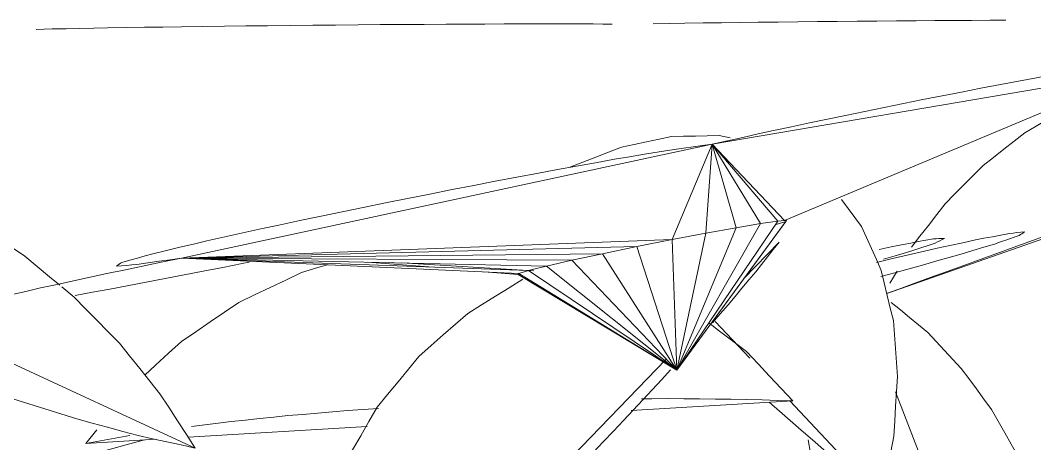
# Model space of a CAD drawing. Header units: metres. Extents: x 13.9 to 26.7, y -0.2 to 3.2.
# Drawn here: x 20.7112 to 20.7731, y 2.5164 to 2.5423 of the extents above; entities that cross this region are included whole.
import ezdxf

# ---------------------------------------------------------------- set-up
doc = ezdxf.new("R2010")
doc.units = ezdxf.units.M
doc.layers.add('Importações nas famílias', color=10, linetype='Continuous', lineweight=5)
doc.layers.add('Vegetação', color=7, linetype='Continuous', lineweight=5)

# ---------------------------------------------------------------- blocks, each defined once
blk = doc.blocks.new('Planta_pergolado_12200 - plantas pergolado_skp_Component_12-V3850-Corte 1')
at = {"layer": 'Importações nas famílias'}
for p, q in [((20.797542, 2.537349), (20.794613, 2.536318)), ((20.79745, 2.537331), (20.797542, 2.537349)), ((20.785953, 2.533269), (20.78488, 2.532891)), ((20.77586, 2.529715), (20.764078, 2.525567)), ((20.764713, 2.526945), (20.764271, 2.526212))]:
    blk.add_line(p, q, dxfattribs=at)
at = {"layer": 'Importações nas famílias', "flags": 128}
for points in [[(20.790992, 2.539278), (20.790169, 2.539368), (20.789346, 2.539458), (20.788523, 2.539548)], [(20.794285, 2.538511), (20.793462, 2.538703), (20.792639, 2.538894), (20.791815, 2.539086), (20.790992, 2.539278)], [(20.797542, 2.537349), (20.796727, 2.53764), (20.795913, 2.53793), (20.795099, 2.538221), (20.794285, 2.538511)], [(20.776729, 2.537649), (20.775997, 2.537335), (20.775264, 2.537022)], [(20.796199, 2.53698), (20.796443, 2.537054), (20.796687, 2.537128), (20.796931, 2.537202), (20.797175, 2.537276)], [(20.797175, 2.537276), (20.797267, 2.537294), (20.797358, 2.537312)], [(20.775264, 2.537022), (20.774576, 2.536614), (20.773888, 2.536205), (20.773199, 2.535797), (20.772511, 2.535389)], [(20.794636, 2.536468), (20.795027, 2.536596), (20.795417, 2.536724), (20.795808, 2.536852), (20.796199, 2.53698)], [(20.772511, 2.535389), (20.771874, 2.53489), (20.771237, 2.534391), (20.770601, 2.533893), (20.769964, 2.533394)], [(20.769964, 2.533394), (20.769386, 2.53281), (20.768807, 2.532227), (20.768229, 2.531643), (20.767651, 2.531059)], [(20.767651, 2.531059), (20.767138, 2.530397), (20.766625, 2.529735), (20.766111, 2.529073), (20.765598, 2.528411)], [(20.771809, 2.528392), (20.772813, 2.528755), (20.773816, 2.529118), (20.77482, 2.529481), (20.775824, 2.529844)], [(20.767778, 2.526926), (20.768786, 2.527292), (20.769794, 2.527659), (20.770801, 2.528025), (20.771809, 2.528392)], [(20.764077, 2.52557), (20.764816, 2.525841), (20.765804, 2.526202), (20.766791, 2.526564), (20.767778, 2.526926)]]:
    blk.add_lwpolyline(points, dxfattribs=at)
blk = doc.blocks.new('Planta_pergolado_12200 - plantas pergolado_skp_Component_12-V3853-Corte 1')
at = {"layer": 'Importações nas famílias'}
for p, q in [((20.769484, 2.506927), (20.764624, 2.519569)), ((20.774775, 2.508324), (20.774567, 2.509209)), ((20.772438, 2.499242), (20.769593, 2.506644)), ((20.775401, 2.50567), (20.775192, 2.506555)), ((20.766955, 2.499449), (20.767636, 2.498624)), ((20.772677, 2.49308), (20.773475, 2.492389))]:
    blk.add_line(p, q, dxfattribs=at)
at = {"layer": 'Importações nas famílias', "flags": 128}
for points in [[(20.76659, 2.523189), (20.766032, 2.523647), (20.765474, 2.524106), (20.764916, 2.524565), (20.764358, 2.525024)], [(20.768638, 2.520997), (20.768126, 2.521545), (20.767614, 2.522093), (20.767102, 2.522641), (20.76659, 2.523189)], [(20.770479, 2.518474), (20.770019, 2.519105), (20.769558, 2.519736), (20.769098, 2.520366), (20.768638, 2.520997)], [(20.772092, 2.515647), (20.771689, 2.516353), (20.771285, 2.51706), (20.770882, 2.517767), (20.770479, 2.518474)], [(20.759285, 2.516626), (20.759435, 2.515813), (20.759585, 2.515), (20.759735, 2.514187), (20.759885, 2.513373)], [(20.77346, 2.512547), (20.773118, 2.513322), (20.772776, 2.514097), (20.772434, 2.514872), (20.772092, 2.515647)], [(20.759885, 2.513373), (20.760159, 2.512517), (20.760434, 2.511661), (20.760709, 2.510804), (20.760983, 2.509948)], [(20.774567, 2.509209), (20.77429, 2.510043), (20.774013, 2.510878), (20.773736, 2.511712), (20.77346, 2.512547)], [(20.760983, 2.509948), (20.761376, 2.509069), (20.761769, 2.508189), (20.762161, 2.50731), (20.762554, 2.506431)], [(20.762554, 2.506431), (20.763055, 2.505549), (20.763557, 2.504667), (20.764059, 2.503785), (20.76456, 2.502903)], [(20.775953, 2.501969), (20.775815, 2.502895), (20.775677, 2.50382), (20.775539, 2.504745), (20.775401, 2.50567)], [(20.76456, 2.502903), (20.765159, 2.50204), (20.765757, 2.501176), (20.766356, 2.500313), (20.766955, 2.499449)], [(20.776077, 2.500174), (20.776019, 2.501014), (20.775953, 2.501969)], [(20.771179, 2.494615), (20.771928, 2.493848), (20.772677, 2.49308)]]:
    blk.add_lwpolyline(points, dxfattribs=at)
blk = doc.blocks.new('Planta_pergolado_12200 - plantas pergolado_skp_Component_17-V3854-Corte 1')
at = {"layer": 'Importações nas famílias'}
for p, q in [((20.763727, 2.526608), (20.764485, 2.526812)), ((20.718756, 2.516619), (20.704618, 2.5128))]:
    blk.add_line(p, q, dxfattribs=at)
at = {"layer": 'Importações nas famílias', "flags": 128}
for points in [[(20.771578, 2.529247), (20.771058, 2.529146), (20.770537, 2.529046), (20.770017, 2.528946), (20.769496, 2.528846)], [(20.770659, 2.528594), (20.771039, 2.528725), (20.771419, 2.528855), (20.771799, 2.528986), (20.77218, 2.529116)], [(20.772493, 2.529339), (20.772264, 2.529316), (20.772036, 2.529293), (20.771807, 2.52927), (20.771578, 2.529247)], [(20.77218, 2.529116), (20.772258, 2.529172), (20.772336, 2.529227), (20.772415, 2.529283), (20.772493, 2.529339)], [(20.765081, 2.528574), (20.764352, 2.528417), (20.763623, 2.52826)], [(20.766938, 2.528914), (20.766474, 2.528829), (20.766009, 2.528744), (20.765545, 2.528659), (20.765081, 2.528574)], [(20.765298, 2.528081), (20.765736, 2.528225), (20.766174, 2.52837), (20.766612, 2.528515), (20.76705, 2.528659)], [(20.769496, 2.528846), (20.76872, 2.528676), (20.767943, 2.528505), (20.767167, 2.528335), (20.76639, 2.528164)], [(20.76761, 2.528943), (20.767442, 2.528936), (20.767274, 2.528929), (20.767106, 2.528922), (20.766938, 2.528914)], [(20.76705, 2.528659), (20.76719, 2.52873), (20.76733, 2.528801), (20.76747, 2.528872), (20.76761, 2.528943)], [(20.768034, 2.527808), (20.76869, 2.528005), (20.769346, 2.528201), (20.770003, 2.528398), (20.770659, 2.528594)], [(20.76639, 2.528164), (20.765411, 2.527935), (20.764431, 2.527706), (20.763451, 2.527477)], [(20.763885, 2.527664), (20.764591, 2.527873), (20.765298, 2.528081)], [(20.764485, 2.526812), (20.765372, 2.527061), (20.766259, 2.52731), (20.767147, 2.527559), (20.768034, 2.527808)]]:
    blk.add_lwpolyline(points, dxfattribs=at)
blk = doc.blocks.new('Planta_pergolado_12200 - plantas pergolado_skp_Component_16-V3855-Corte 1')
for name in ['Planta_pergolado_12200 - plantas pergolado_skp_Component_12-V3850-Corte 1', 'Planta_pergolado_12200 - plantas pergolado_skp_Component_17-V3854-Corte 1', 'Planta_pergolado_12200 - plantas pergolado_skp_Component_12-V3853-Corte 1']:
    blk.add_blockref(name, (0, 0))
blk = doc.blocks.new('Planta_pergolado_12200 - plantas pergolado_skp_-V3878-Corte 1')
blk.add_blockref('Planta_pergolado_12200 - plantas pergolado_skp_Component_16-V3855-Corte 1', (0, 0))
blk = doc.blocks.new('Planta_pergolado_12200 - plantas pergolado_skp_-V4052-Corte 1')
blk.add_blockref('Planta_pergolado_12200 - plantas pergolado_skp_-V3878-Corte 1', (0, 0))
blk = doc.blocks.new('Planta_pergolado_12200 - plantas pergolado_skp_Component_17-V4178-Corte 1')
at = {"layer": 'Importações nas famílias'}
blk.add_line((20.771356, 2.542276), (20.770389, 2.542273), dxfattribs=at)
at = {"layer": 'Importações nas famílias', "flags": 128}
for points in [[(20.751747, 2.542097), (20.750784, 2.542082), (20.749822, 2.542067)], [(20.756237, 2.542155), (20.755114, 2.542141), (20.753992, 2.542126), (20.75287, 2.542112), (20.751747, 2.542097)], [(20.761059, 2.542206), (20.759854, 2.542193), (20.758648, 2.54218), (20.757442, 2.542168), (20.756237, 2.542155)], [(20.765886, 2.542246), (20.76468, 2.542236), (20.763473, 2.542226), (20.762266, 2.542216), (20.761059, 2.542206)], [(20.770389, 2.542273), (20.769263, 2.542266), (20.768138, 2.542259), (20.767012, 2.542252), (20.765886, 2.542246)], [(20.713111, 2.541743), (20.712619, 2.541728), (20.712126, 2.541713)], [(20.716496, 2.541811), (20.715649, 2.541794), (20.714803, 2.541777), (20.713957, 2.54176), (20.713111, 2.541743)], [(20.721007, 2.54188), (20.719879, 2.541863), (20.718751, 2.541846), (20.717624, 2.541828), (20.716496, 2.541811)], [(20.72626, 2.541944), (20.724947, 2.541928), (20.723634, 2.541912), (20.722321, 2.541896), (20.721007, 2.54188)], [(20.731806, 2.541998), (20.730419, 2.541984), (20.729033, 2.541971), (20.727647, 2.541957), (20.72626, 2.541944)], [(20.737169, 2.542036), (20.735829, 2.542026), (20.734488, 2.542017), (20.733147, 2.542007), (20.731806, 2.541998)], [(20.741894, 2.542056), (20.740713, 2.542051), (20.739532, 2.542046), (20.738351, 2.542041), (20.737169, 2.542036)], [(20.745574, 2.542057), (20.744654, 2.542057), (20.743734, 2.542057), (20.742814, 2.542056), (20.741894, 2.542056)], [(20.747316, 2.542042), (20.746735, 2.542047), (20.746155, 2.542052), (20.745574, 2.542057)]]:
    blk.add_lwpolyline(points, dxfattribs=at)
blk = doc.blocks.new('Planta_pergolado_12200 - plantas pergolado_skp_Component_16-V4179-Corte 1')
blk.add_blockref('Planta_pergolado_12200 - plantas pergolado_skp_Component_17-V4178-Corte 1', (0, 0))
blk = doc.blocks.new('Planta_pergolado_12200 - plantas pergolado_skp_-V4199-Corte 1')
blk.add_blockref('Planta_pergolado_12200 - plantas pergolado_skp_Component_16-V4179-Corte 1', (0, 0))
blk = doc.blocks.new('Planta_pergolado_12200 - plantas pergolado_skp_Component_12-V1674-Corte 1')
at = {"layer": 'Importações nas famílias'}
for p, q in [((17.147788, 2.580082), (17.188118, 2.596223)), ((17.155658, 2.58891), (17.156446, 2.589496))]:
    blk.add_line(p, q, dxfattribs=at)
at = {"layer": 'Importações nas famílias', "flags": 128}
for points in [[(17.173085, 2.596968), (17.174033, 2.597076), (17.174981, 2.597185), (17.175929, 2.597293), (17.176877, 2.597402)], [(17.176877, 2.597402), (17.177826, 2.597407), (17.178775, 2.597412), (17.179725, 2.597417), (17.180674, 2.597422)], [(17.180674, 2.597422), (17.181615, 2.597323), (17.182555, 2.597225), (17.183495, 2.597126), (17.184435, 2.597027)], [(17.169341, 2.596124), (17.170277, 2.596335), (17.171213, 2.596546), (17.172149, 2.596757), (17.173085, 2.596968)], [(17.184435, 2.597027), (17.185356, 2.596826), (17.186277, 2.596625), (17.187198, 2.596424), (17.188118, 2.596223)], [(17.165687, 2.594881), (17.1666, 2.595192), (17.167514, 2.595503), (17.168427, 2.595814), (17.169341, 2.596124)], [(17.188118, 2.596223), (17.187708, 2.595852), (17.187298, 2.595482), (17.186887, 2.595111), (17.186477, 2.59474)], [(17.162162, 2.593251), (17.163043, 2.593659), (17.163924, 2.594066), (17.164805, 2.594474), (17.165687, 2.594881)], [(17.186477, 2.59474), (17.185928, 2.594345), (17.18538, 2.59395), (17.184832, 2.593554), (17.184284, 2.593159)], [(17.158807, 2.591254), (17.159646, 2.591753), (17.160485, 2.592253), (17.161323, 2.592752), (17.162162, 2.593251)], [(17.184284, 2.593159), (17.18361, 2.592748), (17.182937, 2.592338), (17.182264, 2.591927), (17.181591, 2.591516)], [(17.156575, 2.589593), (17.157233, 2.590082), (17.15802, 2.590668), (17.158807, 2.591254)], [(17.181591, 2.591516), (17.180808, 2.5911), (17.180026, 2.590683), (17.179243, 2.590267), (17.178461, 2.58985)], [(17.178461, 2.58985), (17.177587, 2.589438), (17.176714, 2.589025), (17.175841, 2.588613), (17.174968, 2.5882)], [(17.152751, 2.586247), (17.153478, 2.586913), (17.154205, 2.587579), (17.154932, 2.588245), (17.155658, 2.58891)], [(17.174968, 2.5882), (17.174024, 2.587801), (17.17308, 2.587402), (17.172137, 2.587004), (17.171193, 2.586605)], [(17.150118, 2.583293), (17.150776, 2.584032), (17.151435, 2.58477), (17.152093, 2.585509), (17.152751, 2.586247)], [(17.171193, 2.586605), (17.170201, 2.586229), (17.169209, 2.585853), (17.168217, 2.585477), (17.167225, 2.585102)], [(17.167225, 2.585102), (17.166209, 2.584758), (17.165192, 2.584414), (17.164175, 2.58407), (17.163158, 2.583726)], [(17.163158, 2.583726), (17.16214, 2.583422), (17.161122, 2.583118), (17.160104, 2.582814), (17.159086, 2.58251)], [(17.147788, 2.580082), (17.14837, 2.580885), (17.148953, 2.581688), (17.149535, 2.582491), (17.150118, 2.583293)], [(17.159086, 2.58251), (17.158091, 2.582253), (17.157096, 2.581996), (17.156101, 2.581739), (17.155106, 2.581482)], [(17.155106, 2.581482), (17.154157, 2.581278), (17.153208, 2.581074), (17.152259, 2.58087), (17.15131, 2.580667)], [(17.15131, 2.580667), (17.150429, 2.580521), (17.149549, 2.580375), (17.148668, 2.580229), (17.147788, 2.580082)]]:
    blk.add_lwpolyline(points, dxfattribs=at)
blk = doc.blocks.new('Planta_pergolado_12200 - plantas pergolado_skp_Component_16-V4209-Corte 1')
at = {"extrusion": (0, 0, -1), "zscale": -0.9999999999999993, "rotation": 2.999999999999923}
blk.add_blockref('Planta_pergolado_12200 - plantas pergolado_skp_Component_12-V1674-Corte 1', (-37.71111, -0.957873), dxfattribs=at)
blk = doc.blocks.new('Planta_pergolado_12200 - plantas pergolado_skp_Component_12-V4223-Corte 1')
at = {"layer": 'Importações nas famílias'}
for p, q in [((20.75451, 2.535087), (20.753842, 2.535223)), ((20.753601, 2.523865), (20.755723, 2.521609)), ((20.758172, 2.519007), (20.763803, 2.513022))]:
    blk.add_line(p, q, dxfattribs=at)
at = {"layer": 'Importações nas famílias', "flags": 128}
for points in [[(20.750943, 2.53517), (20.750177, 2.535008), (20.749412, 2.534845), (20.748647, 2.534683), (20.747881, 2.534521)], [(20.753842, 2.535223), (20.753117, 2.535209), (20.752393, 2.535196), (20.751668, 2.535183), (20.750943, 2.53517)], [(20.747881, 2.534521), (20.747094, 2.534214), (20.746306, 2.533906), (20.745518, 2.533599), (20.74473, 2.533292)], [(20.76255, 2.529659), (20.762142, 2.53021), (20.761734, 2.530761), (20.761326, 2.531312)], [(20.763749, 2.526988), (20.763449, 2.527655), (20.76315, 2.528323), (20.76285, 2.528991), (20.76255, 2.529659)], [(20.764485, 2.523913), (20.764301, 2.524681), (20.764117, 2.52545), (20.763933, 2.526219), (20.763749, 2.526988)], [(20.764742, 2.520506), (20.764678, 2.521357), (20.764613, 2.522209), (20.764549, 2.523061), (20.764485, 2.523913)], [(20.764513, 2.516847), (20.76457, 2.517762), (20.764627, 2.518676), (20.764684, 2.519591), (20.764742, 2.520506)], [(20.756909, 2.518931), (20.757537, 2.518369), (20.758175, 2.517799)], [(20.758175, 2.517799), (20.75886, 2.517209), (20.759544, 2.516619), (20.760228, 2.516028), (20.760912, 2.515438)], [(20.763803, 2.513022), (20.763981, 2.513979), (20.764158, 2.514935), (20.764335, 2.515891), (20.764513, 2.516847)], [(20.760912, 2.515438), (20.761635, 2.514834), (20.762358, 2.51423), (20.763081, 2.513626), (20.763803, 2.513022)]]:
    blk.add_lwpolyline(points, dxfattribs=at)
blk = doc.blocks.new('Planta_pergolado_12200 - plantas pergolado_skp_Component_12-V2322-Corte 1')
at = {"layer": 'Importações nas famílias'}
for p, q in [((17.13121, 2.534678), (17.129038, 2.536927)), ((17.157827, 2.507098), (17.135966, 2.529749)), ((17.136209, 2.528536), (17.135674, 2.529127))]:
    blk.add_line(p, q, dxfattribs=at)
at = {"layer": 'Importações nas famílias', "flags": 128}
for points in [[(17.130467, 2.535122), (17.13011, 2.535573), (17.129753, 2.536025), (17.129396, 2.536476), (17.129038, 2.536927)], [(17.132152, 2.533107), (17.131731, 2.533611), (17.13131, 2.534114), (17.130888, 2.534618), (17.130467, 2.535122)], [(17.144684, 2.534667), (17.145528, 2.534144), (17.146371, 2.533621), (17.147214, 2.533098), (17.148057, 2.532574)], [(17.133112, 2.532005), (17.132632, 2.532556), (17.132152, 2.533107)], [(17.148057, 2.532574), (17.148805, 2.531918), (17.149552, 2.531261), (17.1503, 2.530604), (17.151047, 2.529947)], [(17.151047, 2.529947), (17.151681, 2.529173), (17.152316, 2.528398), (17.15295, 2.527623), (17.153584, 2.526848)], [(17.138536, 2.526031), (17.137954, 2.526657), (17.137372, 2.527283), (17.13679, 2.527909), (17.136209, 2.528536)], [(17.153584, 2.526848), (17.15409, 2.525973), (17.154596, 2.525099), (17.155102, 2.524224), (17.155608, 2.523349)], [(17.141029, 2.523416), (17.140406, 2.52407), (17.139783, 2.524724), (17.139159, 2.525377), (17.138536, 2.526031)], [(17.14366, 2.520721), (17.143003, 2.521395), (17.142345, 2.522069), (17.141687, 2.522743), (17.141029, 2.523416)], [(17.155608, 2.523349), (17.155974, 2.522395), (17.15634, 2.521441), (17.156706, 2.520487), (17.157071, 2.519533)], [(17.1464, 2.517976), (17.145715, 2.518662), (17.14503, 2.519348), (17.144345, 2.520035), (17.14366, 2.520721)], [(17.157071, 2.519533), (17.157289, 2.518522), (17.157506, 2.517511), (17.157723, 2.5165), (17.15794, 2.515489)], [(17.149219, 2.51521), (17.148514, 2.515901), (17.147809, 2.516593), (17.147105, 2.517284), (17.1464, 2.517976)], [(17.15794, 2.515489), (17.158004, 2.514444), (17.158067, 2.5134), (17.158131, 2.512355), (17.158194, 2.511311)], [(17.152084, 2.512455), (17.151367, 2.513144), (17.150651, 2.513832), (17.149935, 2.514521), (17.149219, 2.51521)], [(17.154964, 2.509741), (17.154244, 2.510419), (17.153524, 2.511098), (17.152804, 2.511776), (17.152084, 2.512455)], [(17.158194, 2.511311), (17.158103, 2.510258), (17.158011, 2.509205), (17.157919, 2.508152), (17.157827, 2.507098)], [(17.157827, 2.507098), (17.157112, 2.507759), (17.156396, 2.50842), (17.15568, 2.50908), (17.154964, 2.509741)]]:
    blk.add_lwpolyline(points, dxfattribs=at)
blk = doc.blocks.new('Planta_pergolado_12200 - plantas pergolado_skp_Component_12-V4224-Corte 1')
at = {"layer": 'Importações nas famílias'}
for p, q in [((20.748466, 2.518419), (20.75835, 2.519018)), ((20.721425, 2.51678), (20.732342, 2.517442)), ((20.715843, 2.517236), (20.715171, 2.516401)), ((20.715171, 2.516401), (20.719466, 2.516662))]:
    blk.add_line(p, q, dxfattribs=at)
at = {"layer": 'Importações nas famílias', "flags": 128}
for points in [[(20.729931, 2.527331), (20.729342, 2.527154), (20.728336, 2.52685)], [(20.728336, 2.52685), (20.727382, 2.526395), (20.726428, 2.525939), (20.725474, 2.525484), (20.72452, 2.525028)], [(20.72452, 2.525028), (20.72364, 2.524431), (20.72276, 2.523834), (20.72188, 2.523237), (20.721, 2.52264)], [(20.755509, 2.522023), (20.754692, 2.52265), (20.753874, 2.523278), (20.753224, 2.523777)], [(20.721, 2.52264), (20.720215, 2.521915), (20.719429, 2.521191), (20.71876, 2.520573)], [(20.75835, 2.519018), (20.75764, 2.519769), (20.75693, 2.52052), (20.75622, 2.521272), (20.755509, 2.522023)], [(20.731149, 2.518419), (20.732097, 2.518484), (20.733044, 2.51855)], [(20.749102, 2.519135), (20.749725, 2.51914), (20.750712, 2.519146)], [(20.750712, 2.519146), (20.751681, 2.519138), (20.75265, 2.519129), (20.753619, 2.519121), (20.754588, 2.519112)], [(20.754588, 2.519112), (20.755529, 2.519089), (20.756469, 2.519065), (20.75741, 2.519041), (20.75835, 2.519018)], [(20.724048, 2.517743), (20.724912, 2.517834), (20.725777, 2.517924), (20.726641, 2.518015), (20.727505, 2.518106)], [(20.727505, 2.518106), (20.728416, 2.518184), (20.729327, 2.518263), (20.730238, 2.518341), (20.731149, 2.518419)], [(20.721625, 2.517437), (20.722432, 2.517539), (20.72324, 2.517641), (20.724048, 2.517743)], [(20.715171, 2.516401), (20.71584, 2.516523), (20.716509, 2.516644), (20.717178, 2.516765), (20.717847, 2.516886)]]:
    blk.add_lwpolyline(points, dxfattribs=at)
blk = doc.blocks.new('Planta_pergolado_12200 - plantas pergolado_skp_Component_17-V4225-Corte 1')
at = {"layer": 'Importações nas famílias'}
for p, q in [((20.753411, 2.534697), (20.779536, 2.539141)), ((20.779536, 2.539141), (20.757847, 2.530035)), ((20.753411, 2.534697), (20.721006, 2.527741)), ((20.750967, 2.528866), (20.753411, 2.534697)), ((20.753037, 2.529261), (20.753411, 2.534697)), ((20.754884, 2.529596), (20.753411, 2.534697)), ((20.756382, 2.529848), (20.753411, 2.534697)), ((20.757428, 2.530001), (20.753411, 2.534697)), ((20.757847, 2.530035), (20.753411, 2.534697)), ((20.751256, 2.520892), (20.757953, 2.530043)), ((20.751256, 2.520892), (20.757428, 2.530001)), ((20.751256, 2.520892), (20.757919, 2.529973)), ((20.751256, 2.520892), (20.756382, 2.529848)), ((20.756382, 2.529848), (20.754884, 2.529596)), ((20.757428, 2.530001), (20.756382, 2.529848)), ((20.757329, 2.529794), (20.757919, 2.529973)), ((20.757847, 2.530035), (20.757428, 2.530001)), ((20.757953, 2.530043), (20.757847, 2.530035)), ((20.757919, 2.529973), (20.757953, 2.530043)), ((20.753037, 2.529261), (20.750967, 2.528866)), ((20.751256, 2.520892), (20.754884, 2.529596)), ((20.751256, 2.520892), (20.753037, 2.529261)), ((20.754884, 2.529596), (20.753037, 2.529261)), ((20.721006, 2.527741), (20.750967, 2.528866)), ((20.748815, 2.528438), (20.750967, 2.528866)), ((20.751256, 2.520892), (20.750967, 2.528866)), ((20.748815, 2.528438), (20.721006, 2.527741)), ((20.746728, 2.528007), (20.721006, 2.527741)), ((20.744847, 2.527601), (20.746728, 2.528007)), ((20.746728, 2.528007), (20.748815, 2.528438)), ((20.751256, 2.520892), (20.746728, 2.528007)), ((20.751256, 2.520892), (20.748815, 2.528438)), ((20.721006, 2.527741), (20.744847, 2.527601)), ((20.721006, 2.527741), (20.743301, 2.527249)), ((20.741606, 2.526796), (20.721006, 2.527741)), ((20.742196, 2.526974), (20.721006, 2.527741)), ((20.736372, 2.527189), (20.732369, 2.52749)), ((20.734436, 2.527445), (20.742522, 2.526958)), ((20.742418, 2.52703), (20.743301, 2.527249)), ((20.743301, 2.527249), (20.744847, 2.527601)), ((20.751256, 2.520892), (20.743301, 2.527249)), ((20.751256, 2.520892), (20.744847, 2.527601)), ((20.739475, 2.526893), (20.741572, 2.526725)), ((20.741606, 2.526796), (20.741572, 2.526725)), ((20.751256, 2.520892), (20.741572, 2.526725)), ((20.742196, 2.526974), (20.741606, 2.526796)), ((20.751256, 2.520892), (20.741606, 2.526796)), ((20.742418, 2.52703), (20.742196, 2.526974)), ((20.742196, 2.526974), (20.751256, 2.520892))]:
    blk.add_line(p, q, dxfattribs=at)
at = {"layer": 'Importações nas famílias', "flags": 128}
for points in [[(20.775449, 2.539178), (20.774342, 2.538971), (20.773235, 2.538764), (20.772128, 2.538557), (20.771021, 2.538349)], [(20.771021, 2.538349), (20.769837, 2.538118), (20.768652, 2.537886), (20.767467, 2.537654), (20.766283, 2.537423)], [(20.766283, 2.537423), (20.765102, 2.537182), (20.76392, 2.536942), (20.762739, 2.536702), (20.761558, 2.536462)], [(20.761558, 2.536462), (20.76046, 2.536229), (20.759362, 2.535997), (20.758265, 2.535764), (20.757167, 2.535532)], [(20.757167, 2.535532), (20.756228, 2.535323), (20.755289, 2.535114), (20.75435, 2.534905), (20.753411, 2.534697)], [(20.753411, 2.534697), (20.752833, 2.534618), (20.752255, 2.534539), (20.751677, 2.534461), (20.751099, 2.534382)], [(20.751099, 2.534382), (20.750189, 2.534231), (20.74928, 2.53408), (20.74837, 2.533929), (20.74746, 2.533777)], [(20.74746, 2.533777), (20.746297, 2.533567), (20.745134, 2.533356), (20.743971, 2.533145), (20.742807, 2.532934)], [(20.742807, 2.532934), (20.74149, 2.532682), (20.740172, 2.53243), (20.738854, 2.532177), (20.737537, 2.531925)], [(20.737537, 2.531925), (20.736178, 2.531653), (20.734818, 2.53138), (20.733459, 2.531108), (20.7321, 2.530835)], [(20.7321, 2.530835), (20.730815, 2.530566), (20.72953, 2.530297), (20.728245, 2.530028), (20.72696, 2.529759)], [(20.72696, 2.529759), (20.72586, 2.529516), (20.724759, 2.529273), (20.723658, 2.52903), (20.722558, 2.528787)], [(20.722558, 2.528787), (20.721735, 2.528591), (20.720913, 2.528396), (20.720091, 2.5282), (20.719268, 2.528004)], [(20.719268, 2.528004), (20.718795, 2.527872), (20.718321, 2.527739), (20.717847, 2.527607), (20.717373, 2.527475)], [(20.721006, 2.527741), (20.719865, 2.527503), (20.718725, 2.527266), (20.717584, 2.527028), (20.716444, 2.526791)], [(20.717373, 2.527475), (20.717289, 2.527418), (20.717204, 2.527361), (20.717119, 2.527304), (20.717035, 2.527247)], [(20.717035, 2.527247), (20.717346, 2.527269), (20.717658, 2.527292), (20.717969, 2.527315), (20.718281, 2.527338)], [(20.718281, 2.527338), (20.718962, 2.527439), (20.719643, 2.527539), (20.720325, 2.52764), (20.721006, 2.527741)], [(20.722333, 2.526931), (20.723526, 2.52717), (20.724718, 2.527409), (20.725132, 2.527492)], [(20.716444, 2.526791), (20.715433, 2.526571), (20.714422, 2.526351), (20.713412, 2.52613), (20.712401, 2.52591)], [(20.717681, 2.526036), (20.718844, 2.52626), (20.720007, 2.526484), (20.72117, 2.526708), (20.722333, 2.526931)], [(20.714517, 2.525456), (20.715572, 2.52565), (20.716626, 2.525843), (20.717681, 2.526036)], [(20.712401, 2.52591), (20.711588, 2.525723), (20.710776, 2.525535), (20.709964, 2.525347), (20.709152, 2.52516)]]:
    blk.add_lwpolyline(points, dxfattribs=at)
blk = doc.blocks.new('Planta_pergolado_12200 - plantas pergolado_skp_Component_16-V4226-Corte 1')
for name in ['Planta_pergolado_12200 - plantas pergolado_skp_Component_17-V4225-Corte 1', 'Planta_pergolado_12200 - plantas pergolado_skp_Component_12-V4223-Corte 1', 'Planta_pergolado_12200 - plantas pergolado_skp_Component_12-V4224-Corte 1']:
    blk.add_blockref(name, (0, 0))
at = {"extrusion": (0, 0, -1), "zscale": -0.9999999999999993}
blk.add_blockref('Planta_pergolado_12200 - plantas pergolado_skp_Component_12-V2322-Corte 1', (-37.88655, -0.008219), dxfattribs=at)
blk = doc.blocks.new('Planta_pergolado_12200 - plantas pergolado_skp_-V4277-Corte 1')
for name in ['Planta_pergolado_12200 - plantas pergolado_skp_Component_16-V4226-Corte 1', 'Planta_pergolado_12200 - plantas pergolado_skp_Component_16-V4209-Corte 1']:
    blk.add_blockref(name, (0, 0))
blk = doc.blocks.new('Planta_pergolado_12200 - plantas pergolado_skp_-V4406-Corte 1')
for name in ['Planta_pergolado_12200 - plantas pergolado_skp_-V4199-Corte 1', 'Planta_pergolado_12200 - plantas pergolado_skp_-V4277-Corte 1']:
    blk.add_blockref(name, (0, 0))
blk = doc.blocks.new('Planta_pergolado_12200 - Planta_pergolado_12200-3075656-Corte 1')
for name in ['Planta_pergolado_12200 - plantas pergolado_skp_-V4052-Corte 1', 'Planta_pergolado_12200 - plantas pergolado_skp_-V4406-Corte 1']:
    blk.add_blockref(name, (0, 0))

msp = doc.modelspace()

# ---------------------------------------------------------------- block references
at = {"layer": 'Vegetação', "color": 10}
msp.add_blockref('Planta_pergolado_12200 - Planta_pergolado_12200-3075656-Corte 1', (0, 0), dxfattribs=at)

doc.saveas('drawing.dxf')
